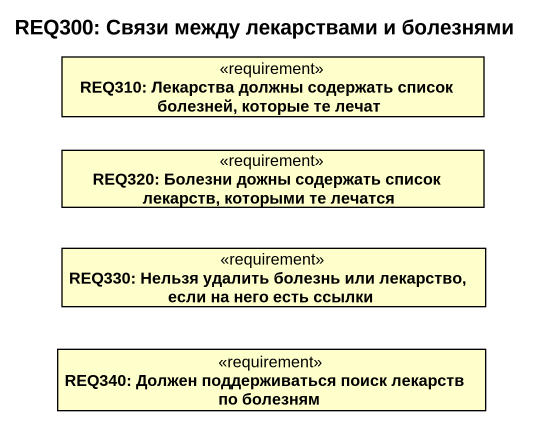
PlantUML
@startuml
title REQ300: Связи между лекарствами и болезнями
hide circle
hide empty members
class "REQ310: Лекарства должны содержать список болезней, которые те лечат" as REQ310_Лекарства_должны <<requirement>>
class "REQ320: Болезни дожны содержать список лекарств, которыми те лечатся" as REQ320_Болезни_дожны <<requirement>>
class "REQ330: Нельзя удалить болезнь или лекарство, если на него есть ссылки" as REQ330_Нельзя_удалить <<requirement>>
class "REQ340: Должен поддерживаться поиск лекарств по болезням" as REQ340_Должен <<requirement>>
@enduml
